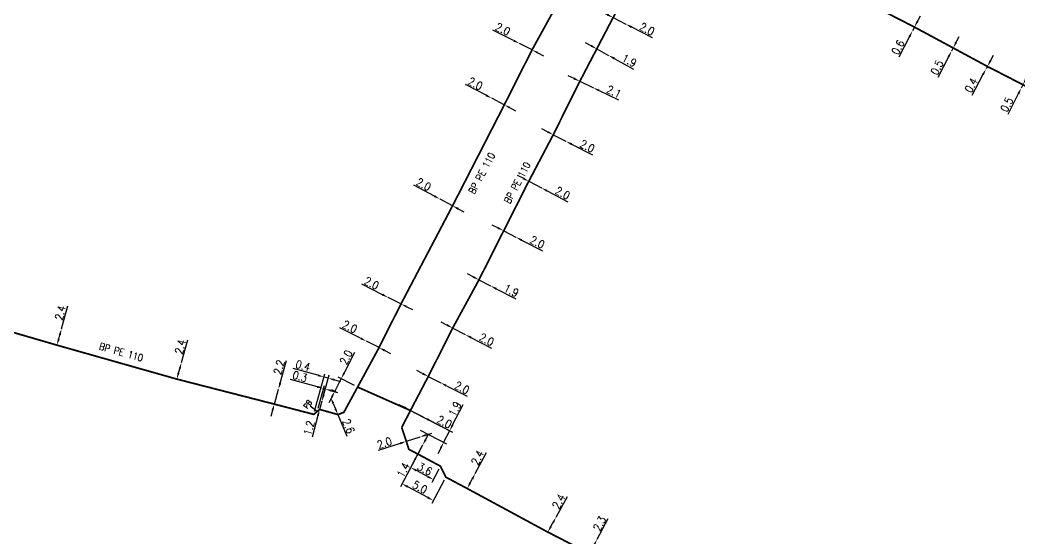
# Model space of a CAD drawing. Header units: millimetres. Extents: x 185000 to 186000, y 127990 to 129010.
# Drawn here: x 185511.2 to 185651.7, y 128591 to 128663.9 of the extents above; entities that cross this region are included whole.
import ezdxf
from ezdxf.enums import TextEntityAlignment as Align

# ---------------------------------------------------------------- set-up
doc = ezdxf.new("R2010")
doc.units = ezdxf.units.MM
doc.header["$PDMODE"] = 34
doc.linetypes.add('L_25_PE', pattern=[2000, 1000, 1000])
doc.layers.get('0').update_dxf_attribs({"linetype": 'CONTINUOUS'})
doc.layers.get('DEFPOINTS').update_dxf_attribs({"linetype": 'CONTINUOUS'})
doc.layers.add('L_150', color=1, linetype='CONTINUOUS')
doc.layers.add('L_340', color=7, linetype='CONTINUOUS')
doc.styles.add('G_ROMANS', font='ROMANS.SHX', dxfattribs={"width": 0.75})
doc.styles.get("Standard").update_dxf_attribs({"font": 'romans.shx', "width": 0.85})
doc.dimstyles.get("Standard").update_dxf_attribs({"dimtxt": 1.5, "dimasz": 1.2, "dimexe": 0.625, "dimexo": 0.625, "dimgap": 0.25, "dimtad": 1, "dimdec": 1, "dimzin": 0, "dimdsep": 46, "dimtxsty": 'Standard', "dimcen": -0.5, "dimadec": 0, "dimazin": 0, "dimtfac": 1, "dimtdec": 1, "dimtmove": 0, "dimatfit": 3, "dimfxl": 0, "dimtolj": 1, "dimtzin": 0, "dimarcsym": 0})

# ---------------------------------------------------------------- blocks, each defined once
blk = doc.blocks.new('*D856')
at = {"layer": 'DEFPOINTS', "color": 0, "linetype": 'Continuous', "transparency": 16777216}
for p in [(185592.37, 128590.87), (185592.37, 128590.87), (185591.29, 128588.84)]:
    blk.add_point(p, dxfattribs=at)
at = {"layer": 'L_150', "color": 0, "linetype": 'Continuous', "lineweight": -2, "transparency": 16777216}
for p, q in [((185592.37, 128590.87), (185593.91, 128593.76)), ((185591.71, 128589.63), (185591.95, 128590.07))]:
    blk.add_line(p, q, dxfattribs=at)
at = {"layer": 'L_150', "color": 0, "linetype": 'Continuous', "transparency": 16777216}
for points in [[(185591.81, 128590.14), (185592.08, 128590), (185592.37, 128590.87)], [(185591.58, 128589.7), (185591.84, 128589.56), (185591.29, 128588.84)]]:
    blk.add_solid(points, dxfattribs=at)
at = {"layer": 'L_150', "color": 0, "linetype": 'Continuous', "transparency": 16777216, "insert": (185592.69, 128593.06), "char_height": 1.125, "attachment_point": 5, "rotation": 61.9282}
blk.add_mtext('\\A1;2.3', dxfattribs=at)
blk = doc.blocks.new('*D857')
at = {"layer": 'DEFPOINTS', "color": 0, "linetype": 'Continuous', "transparency": 16777216}
for p in [(185586.57, 128593.96), (185586.57, 128593.96), (185585.42, 128591.86)]:
    blk.add_point(p, dxfattribs=at)
at = {"layer": 'L_150', "color": 0, "linetype": 'Continuous', "lineweight": -2, "transparency": 16777216}
for p, q in [((185586.57, 128593.96), (185588.18, 128596.87)), ((185585.85, 128592.64), (185586.14, 128593.17))]:
    blk.add_line(p, q, dxfattribs=at)
at = {"layer": 'L_150', "color": 0, "linetype": 'Continuous', "transparency": 16777216}
for points in [[(185586.01, 128593.24), (185586.27, 128593.1), (185586.57, 128593.96)], [(185585.72, 128592.72), (185585.98, 128592.57), (185585.42, 128591.86)]]:
    blk.add_solid(points, dxfattribs=at)
at = {"layer": 'L_150', "color": 0, "linetype": 'Continuous', "transparency": 16777216, "insert": (185586.94, 128596.17), "char_height": 1.125, "attachment_point": 5, "rotation": 61.135}
blk.add_mtext('\\A1;2.4', dxfattribs=at)
blk = doc.blocks.new('*D858')
at = {"layer": 'DEFPOINTS', "color": 0, "linetype": 'Continuous', "transparency": 16777216}
for p in [(185575.21, 128600.11), (185575.21, 128600.11), (185574.08, 128597.99)]:
    blk.add_point(p, dxfattribs=at)
at = {"layer": 'L_150', "color": 0, "linetype": 'Continuous', "lineweight": -2, "transparency": 16777216}
for p, q in [((185575.21, 128600.11), (185576.78, 128603.04)), ((185574.5, 128598.79), (185574.78, 128599.31))]:
    blk.add_line(p, q, dxfattribs=at)
at = {"layer": 'L_150', "color": 0, "linetype": 'Continuous', "transparency": 16777216}
for points in [[(185574.65, 128599.39), (185574.92, 128599.24), (185575.21, 128600.11)], [(185574.37, 128598.86), (185574.63, 128598.71), (185574.08, 128597.99)]]:
    blk.add_solid(points, dxfattribs=at)
at = {"layer": 'L_150', "color": 0, "linetype": 'Continuous', "transparency": 16777216, "insert": (185575.54, 128602.32), "char_height": 1.125, "attachment_point": 5, "rotation": 61.8736}
blk.add_mtext('\\A1;2.4', dxfattribs=at)
blk = doc.blocks.new('*D859')
at = {"layer": 'DEFPOINTS', "color": 0, "linetype": 'Continuous', "transparency": 16777216}
for p in [(185547.54, 128611.96), (185547.54, 128611.96), (185546.96, 128609.86)]:
    blk.add_point(p, dxfattribs=at)
at = {"layer": 'L_150', "color": 0, "linetype": 'Continuous', "lineweight": -2, "transparency": 16777216}
for p, q in [((185547.78, 128612.82), (185548.66, 128615.99)), ((185546.96, 128609.86), (185547.54, 128611.96)), ((185546.72, 128609), (185546.48, 128608.13))]:
    blk.add_line(p, q, dxfattribs=at)
at = {"layer": 'L_150', "color": 0, "linetype": 'Continuous', "transparency": 16777216}
for points in [[(185547.64, 128612.86), (185547.93, 128612.78), (185547.54, 128611.96)], [(185546.57, 128609.04), (185546.86, 128608.96), (185546.96, 128609.86)]]:
    blk.add_solid(points, dxfattribs=at)
at = {"layer": 'L_150', "color": 0, "linetype": 'Continuous', "transparency": 16777216, "insert": (185547.62, 128615.05), "char_height": 1.125, "attachment_point": 5, "rotation": 74.4832}
blk.add_mtext('\\A1;2.2', dxfattribs=at)
blk = doc.blocks.new('*D860')
at = {"layer": 'DEFPOINTS', "color": 0, "linetype": 'Continuous', "transparency": 16777216}
for p in [(185533.9, 128615.69), (185533.9, 128615.69), (185533.24, 128613.38)]:
    blk.add_point(p, dxfattribs=at)
at = {"layer": 'L_150', "color": 0, "linetype": 'Continuous', "lineweight": -2, "transparency": 16777216}
for p, q in [((185533.9, 128615.69), (185534.8, 128618.88)), ((185533.49, 128614.24), (185533.65, 128614.82))]:
    blk.add_line(p, q, dxfattribs=at)
at = {"layer": 'L_150', "color": 0, "linetype": 'Continuous', "transparency": 16777216}
for points in [[(185533.51, 128614.86), (185533.8, 128614.78), (185533.9, 128615.69)], [(185533.35, 128614.28), (185533.63, 128614.2), (185533.24, 128613.38)]]:
    blk.add_solid(points, dxfattribs=at)
at = {"layer": 'L_150', "color": 0, "linetype": 'Continuous', "transparency": 16777216, "insert": (185533.75, 128617.92), "char_height": 1.125, "attachment_point": 5, "rotation": 74.1874}
blk.add_mtext('\\A1;2.4', dxfattribs=at)
blk = doc.blocks.new('*D861')
at = {"layer": 'DEFPOINTS', "color": 0, "linetype": 'Continuous', "transparency": 16777216}
for p in [(185517.04, 128620.46), (185517.04, 128620.46), (185516.4, 128618.15)]:
    blk.add_point(p, dxfattribs=at)
at = {"layer": 'L_150', "color": 0, "linetype": 'Continuous', "lineweight": -2, "transparency": 16777216}
for p, q in [((185517.04, 128620.46), (185517.91, 128623.67)), ((185516.64, 128619.01), (185516.8, 128619.59))]:
    blk.add_line(p, q, dxfattribs=at)
at = {"layer": 'L_150', "color": 0, "linetype": 'Continuous', "transparency": 16777216}
for points in [[(185516.65, 128619.63), (185516.94, 128619.55), (185517.04, 128620.46)], [(185516.5, 128619.05), (185516.79, 128618.97), (185516.4, 128618.15)]]:
    blk.add_solid(points, dxfattribs=at)
at = {"layer": 'L_150', "color": 0, "linetype": 'Continuous', "transparency": 16777216, "insert": (185516.87, 128622.7), "char_height": 1.125, "attachment_point": 5, "rotation": 74.725}
blk.add_mtext('\\A1;2.4', dxfattribs=at)
blk = doc.blocks.new('*D944')
at = {"layer": 'DEFPOINTS', "color": 0, "linetype": 'Continuous', "transparency": 16777216}
for p in [(185652.23, 128654.78), (185651.99, 128654.3), (185651.99, 128654.3)]:
    blk.add_point(p, dxfattribs=at)
at = {"layer": 'L_150', "color": 0, "linetype": 'Continuous', "lineweight": -2, "transparency": 16777216}
for p, q in [((185652.64, 128655.58), (185653.05, 128656.38)), ((185652.23, 128654.78), (185651.99, 128654.3)), ((185651.58, 128653.5), (185650.1, 128650.58))]:
    blk.add_line(p, q, dxfattribs=at)
at = {"layer": 'L_150', "color": 0, "linetype": 'Continuous', "transparency": 16777216}
for points in [[(185652.51, 128655.65), (185652.77, 128655.51), (185652.23, 128654.78)], [(185651.45, 128653.57), (185651.72, 128653.43), (185651.99, 128654.3)]]:
    blk.add_solid(points, dxfattribs=at)
at = {"layer": 'L_150', "color": 0, "linetype": 'Continuous', "transparency": 16777216, "insert": (185649.97, 128651.98), "char_height": 1.125, "attachment_point": 5, "rotation": 63.0227}
blk.add_mtext('\\A1;0.5', dxfattribs=at)
blk = doc.blocks.new('*D945')
at = {"layer": 'DEFPOINTS', "color": 0, "linetype": 'Continuous', "transparency": 16777216}
for p in [(185647.23, 128657.35), (185647.04, 128656.99), (185647.04, 128656.99)]:
    blk.add_point(p, dxfattribs=at)
at = {"layer": 'L_150', "color": 0, "linetype": 'Continuous', "lineweight": -2, "transparency": 16777216}
for p, q in [((185647.66, 128658.14), (185648.09, 128658.93)), ((185647.23, 128657.35), (185647.04, 128656.99)), ((185646.61, 128656.2), (185645.03, 128653.28))]:
    blk.add_line(p, q, dxfattribs=at)
at = {"layer": 'L_150', "color": 0, "linetype": 'Continuous', "transparency": 16777216}
for points in [[(185647.53, 128658.21), (185647.8, 128658.07), (185647.23, 128657.35)], [(185646.48, 128656.28), (185646.74, 128656.13), (185647.04, 128656.99)]]:
    blk.add_solid(points, dxfattribs=at)
at = {"layer": 'L_150', "color": 0, "linetype": 'Continuous', "transparency": 16777216, "insert": (185644.95, 128654.71), "char_height": 1.125, "attachment_point": 5, "rotation": 61.4748}
blk.add_mtext('\\A1;0.4', dxfattribs=at)
blk = doc.blocks.new('*D946')
at = {"layer": 'DEFPOINTS', "color": 0, "linetype": 'Continuous', "transparency": 16777216}
for p in [(185642.19, 128659.51), (185642.19, 128659.51), (185642.42, 128659.95)]:
    blk.add_point(p, dxfattribs=at)
at = {"layer": 'L_150', "color": 0, "linetype": 'Continuous', "lineweight": -2, "transparency": 16777216}
for p, q in [((185642.84, 128660.75), (185643.25, 128661.55)), ((185642.42, 128659.95), (185642.19, 128659.51)), ((185641.78, 128658.71), (185640.27, 128655.8))]:
    blk.add_line(p, q, dxfattribs=at)
at = {"layer": 'L_150', "color": 0, "linetype": 'Continuous', "transparency": 16777216}
for points in [[(185642.7, 128660.82), (185642.97, 128660.68), (185642.42, 128659.95)], [(185641.64, 128658.78), (185641.91, 128658.64), (185642.19, 128659.51)]]:
    blk.add_solid(points, dxfattribs=at)
at = {"layer": 'L_150', "color": 0, "linetype": 'Continuous', "transparency": 16777216, "insert": (185640.15, 128657.2), "char_height": 1.125, "attachment_point": 5, "rotation": 62.6066}
blk.add_mtext('\\A1;0.5', dxfattribs=at)
blk = doc.blocks.new('*D947')
at = {"layer": 'DEFPOINTS', "color": 0, "linetype": 'Continuous', "transparency": 16777216}
for p in [(185636.7, 128662.35), (185636.7, 128662.35), (185636.98, 128662.88)]:
    blk.add_point(p, dxfattribs=at)
at = {"layer": 'L_150', "color": 0, "linetype": 'Continuous', "lineweight": -2, "transparency": 16777216}
for p, q in [((185637.39, 128663.68), (185637.81, 128664.48)), ((185636.98, 128662.88), (185636.7, 128662.35)), ((185636.29, 128661.55), (185634.78, 128658.64))]:
    blk.add_line(p, q, dxfattribs=at)
at = {"layer": 'L_150', "color": 0, "linetype": 'Continuous', "transparency": 16777216}
for points in [[(185637.26, 128663.75), (185637.52, 128663.61), (185636.98, 128662.88)], [(185636.15, 128661.62), (185636.42, 128661.48), (185636.7, 128662.35)]]:
    blk.add_solid(points, dxfattribs=at)
at = {"layer": 'L_150', "color": 0, "linetype": 'Continuous', "transparency": 16777216, "insert": (185634.66, 128660.04), "char_height": 1.125, "attachment_point": 5, "rotation": 62.635}
blk.add_mtext('\\A1;0.6', dxfattribs=at)
blk = doc.blocks.new('*D966')
at = {"layer": 'DEFPOINTS', "color": 0, "linetype": 'Continuous', "transparency": 16777216}
for p in [(185594.6, 128664.22), (185596.38, 128663.31), (185596.38, 128663.31)]:
    blk.add_point(p, dxfattribs=at)
at = {"layer": 'L_150', "color": 0, "linetype": 'Continuous', "lineweight": -2, "transparency": 16777216}
for p, q in [((185593.8, 128664.63), (185593, 128665.05)), ((185594.6, 128664.22), (185596.38, 128663.31)), ((185597.18, 128662.9), (185600.1, 128661.4))]:
    blk.add_line(p, q, dxfattribs=at)
at = {"layer": 'L_150', "color": 0, "linetype": 'Continuous', "transparency": 16777216}
for points in [[(185593.87, 128664.77), (185593.73, 128664.5), (185594.6, 128664.22)], [(185597.25, 128663.03), (185597.11, 128662.76), (185596.38, 128663.31)]]:
    blk.add_solid(points, dxfattribs=at)
at = {"layer": 'L_150', "color": 0, "linetype": 'Continuous', "transparency": 16777216, "insert": (185599.38, 128662.61), "char_height": 1.125, "attachment_point": 5, "rotation": 332.8103}
blk.add_mtext('\\A1;2.0', dxfattribs=at)
blk = doc.blocks.new('*D967')
at = {"layer": 'DEFPOINTS', "color": 0, "linetype": 'Continuous', "transparency": 16777216}
for p in [(185592.3, 128659.82), (185593.97, 128658.91), (185593.97, 128658.91)]:
    blk.add_point(p, dxfattribs=at)
at = {"layer": 'L_150', "color": 0, "linetype": 'Continuous', "lineweight": -2, "transparency": 16777216}
for p, q in [((185591.51, 128660.26), (185590.72, 128660.69)), ((185592.3, 128659.82), (185593.97, 128658.91)), ((185594.75, 128658.48), (185597.47, 128656.98))]:
    blk.add_line(p, q, dxfattribs=at)
at = {"layer": 'L_150', "color": 0, "linetype": 'Continuous', "transparency": 16777216}
for points in [[(185591.58, 128660.39), (185591.44, 128660.12), (185592.3, 128659.82)], [(185594.83, 128658.61), (185594.68, 128658.34), (185593.97, 128658.91)]]:
    blk.add_solid(points, dxfattribs=at)
at = {"layer": 'L_150', "color": 0, "linetype": 'Continuous', "transparency": 16777216, "insert": (185596.87, 128658.17), "char_height": 1.125, "attachment_point": 5, "rotation": 331.2264}
blk.add_mtext('\\A1;1.9', dxfattribs=at)
blk = doc.blocks.new('*D968')
at = {"layer": 'DEFPOINTS', "color": 0, "linetype": 'Continuous', "transparency": 16777216}
for p in [(185589.92, 128655.26), (185591.82, 128654.35), (185591.82, 128654.35)]:
    blk.add_point(p, dxfattribs=at)
at = {"layer": 'L_150', "color": 0, "linetype": 'Continuous', "lineweight": -2, "transparency": 16777216}
for p, q in [((185589.11, 128655.65), (185588.3, 128656.04)), ((185589.92, 128655.26), (185591.82, 128654.35)), ((185592.63, 128653.97), (185595.34, 128652.67))]:
    blk.add_line(p, q, dxfattribs=at)
at = {"layer": 'L_150', "color": 0, "linetype": 'Continuous', "transparency": 16777216}
for points in [[(185589.17, 128655.78), (185589.05, 128655.51), (185589.92, 128655.26)], [(185592.69, 128654.1), (185592.56, 128653.83), (185591.82, 128654.35)]]:
    blk.add_solid(points, dxfattribs=at)
at = {"layer": 'L_150', "color": 0, "linetype": 'Continuous', "transparency": 16777216, "insert": (185594.71, 128653.8), "char_height": 1.125, "attachment_point": 5, "rotation": 334.4353}
blk.add_mtext('\\A1;2.1', dxfattribs=at)
blk = doc.blocks.new('*D969')
at = {"layer": 'DEFPOINTS', "color": 0, "linetype": 'Continuous', "transparency": 16777216}
for p in [(185586.18, 128647.74), (185587.96, 128646.83), (185587.96, 128646.83)]:
    blk.add_point(p, dxfattribs=at)
at = {"layer": 'L_150', "color": 0, "linetype": 'Continuous', "lineweight": -2, "transparency": 16777216}
for p, q in [((185585.38, 128648.15), (185584.58, 128648.56)), ((185586.18, 128647.74), (185587.96, 128646.83)), ((185588.76, 128646.42), (185591.68, 128644.92))]:
    blk.add_line(p, q, dxfattribs=at)
at = {"layer": 'L_150', "color": 0, "linetype": 'Continuous', "transparency": 16777216}
for points in [[(185585.45, 128648.28), (185585.31, 128648.02), (185586.18, 128647.74)], [(185588.83, 128646.55), (185588.69, 128646.28), (185587.96, 128646.83)]]:
    blk.add_solid(points, dxfattribs=at)
at = {"layer": 'L_150', "color": 0, "linetype": 'Continuous', "transparency": 16777216, "insert": (185590.96, 128646.13), "char_height": 1.125, "attachment_point": 5, "rotation": 332.8643}
blk.add_mtext('\\A1;2.0', dxfattribs=at)
blk = doc.blocks.new('*D970')
at = {"layer": 'DEFPOINTS', "color": 0, "linetype": 'Continuous', "transparency": 16777216}
for p in [(185582.74, 128641.2), (185584.51, 128640.27), (185584.51, 128640.27)]:
    blk.add_point(p, dxfattribs=at)
at = {"layer": 'L_150', "color": 0, "linetype": 'Continuous', "lineweight": -2, "transparency": 16777216}
for p, q in [((185581.95, 128641.62), (185581.15, 128642.03)), ((185582.74, 128641.2), (185584.51, 128640.27)), ((185585.31, 128639.85), (185588.21, 128638.32))]:
    blk.add_line(p, q, dxfattribs=at)
at = {"layer": 'L_150', "color": 0, "linetype": 'Continuous', "transparency": 16777216}
for points in [[(185582.02, 128641.75), (185581.88, 128641.48), (185582.74, 128641.2)], [(185585.38, 128639.98), (185585.24, 128639.72), (185584.51, 128640.27)]]:
    blk.add_solid(points, dxfattribs=at)
at = {"layer": 'L_150', "color": 0, "linetype": 'Continuous', "transparency": 16777216, "insert": (185587.51, 128639.54), "char_height": 1.125, "attachment_point": 5, "rotation": 332.3009}
blk.add_mtext('\\A1;2.0', dxfattribs=at)
blk = doc.blocks.new('*D971')
at = {"layer": 'DEFPOINTS', "color": 0, "linetype": 'Continuous', "transparency": 16777216}
for p in [(185579.21, 128634.23), (185580.94, 128633.33), (185580.94, 128633.33)]:
    blk.add_point(p, dxfattribs=at)
at = {"layer": 'L_150', "color": 0, "linetype": 'Continuous', "lineweight": -2, "transparency": 16777216}
for p, q in [((185578.41, 128634.64), (185577.61, 128635.05)), ((185579.21, 128634.23), (185580.94, 128633.33)), ((185581.74, 128632.92), (185584.65, 128631.42))]:
    blk.add_line(p, q, dxfattribs=at)
at = {"layer": 'L_150', "color": 0, "linetype": 'Continuous', "transparency": 16777216}
for points in [[(185578.47, 128634.77), (185578.34, 128634.51), (185579.21, 128634.23)], [(185581.81, 128633.06), (185581.67, 128632.79), (185580.94, 128633.33)]]:
    blk.add_solid(points, dxfattribs=at)
at = {"layer": 'L_150', "color": 0, "linetype": 'Continuous', "transparency": 16777216, "insert": (185583.94, 128632.63), "char_height": 1.125, "attachment_point": 5, "rotation": 332.7145}
blk.add_mtext('\\A1;2.0', dxfattribs=at)
blk = doc.blocks.new('*D972')
at = {"layer": 'DEFPOINTS', "color": 0, "linetype": 'Continuous', "transparency": 16777216}
for p in [(185575.73, 128627.33), (185577.37, 128626.49), (185577.37, 128626.49)]:
    blk.add_point(p, dxfattribs=at)
at = {"layer": 'L_150', "color": 0, "linetype": 'Continuous', "lineweight": -2, "transparency": 16777216}
for p, q in [((185574.93, 128627.75), (185574.13, 128628.16)), ((185575.73, 128627.33), (185577.37, 128626.49)), ((185578.17, 128626.08), (185580.93, 128624.66))]:
    blk.add_line(p, q, dxfattribs=at)
at = {"layer": 'L_150', "color": 0, "linetype": 'Continuous', "transparency": 16777216}
for points in [[(185575, 128627.88), (185574.86, 128627.61), (185575.73, 128627.33)], [(185578.24, 128626.21), (185578.11, 128625.94), (185577.37, 128626.49)]]:
    blk.add_solid(points, dxfattribs=at)
at = {"layer": 'L_150', "color": 0, "linetype": 'Continuous', "transparency": 16777216, "insert": (185580.29, 128625.83), "char_height": 1.125, "attachment_point": 5, "rotation": 332.7539}
blk.add_mtext('\\A1;1.9', dxfattribs=at)
blk = doc.blocks.new('*D973')
at = {"layer": 'DEFPOINTS', "color": 0, "linetype": 'Continuous', "transparency": 16777216}
for p in [(185568.61, 128613.75), (185570.35, 128612.86), (185570.35, 128612.86)]:
    blk.add_point(p, dxfattribs=at)
at = {"layer": 'L_150', "color": 0, "linetype": 'Continuous', "lineweight": -2, "transparency": 16777216}
for p, q in [((185567.81, 128614.16), (185567.01, 128614.57)), ((185568.61, 128613.75), (185570.35, 128612.86)), ((185571.15, 128612.45), (185574.07, 128610.96))]:
    blk.add_line(p, q, dxfattribs=at)
at = {"layer": 'L_150', "color": 0, "linetype": 'Continuous', "transparency": 16777216}
for points in [[(185567.88, 128614.29), (185567.74, 128614.02), (185568.61, 128613.75)], [(185571.22, 128612.58), (185571.08, 128612.32), (185570.35, 128612.86)]]:
    blk.add_solid(points, dxfattribs=at)
at = {"layer": 'L_150', "color": 0, "linetype": 'Continuous', "transparency": 16777216, "insert": (185573.35, 128612.17), "char_height": 1.125, "attachment_point": 5, "rotation": 332.9422}
blk.add_mtext('\\A1;2.0', dxfattribs=at)
blk = doc.blocks.new('*D974')
at = {"layer": 'DEFPOINTS', "color": 0, "linetype": 'Continuous', "transparency": 16777216}
for p in [(185566.1, 128608.96), (185567.03, 128606.4), (185570.77, 128604.48)]:
    blk.add_point(p, dxfattribs=at)
at = {"layer": 'L_150', "color": 0, "linetype": 'Continuous', "lineweight": -2, "transparency": 16777216}
for p, q in [((185572.03, 128606.93), (185573.51, 128609.81)), ((185566.51, 128608.75), (185572.03, 128605.91)), ((185567.45, 128606.19), (185571.19, 128604.27)), ((185570.77, 128604.48), (185571.62, 128606.13)), ((185570.36, 128603.68), (185569.95, 128602.88))]:
    blk.add_line(p, q, dxfattribs=at)
at = {"layer": 'L_150', "color": 0, "linetype": 'Continuous', "transparency": 16777216}
for points in [[(185571.89, 128607), (185572.16, 128606.86), (185571.62, 128606.13)], [(185570.23, 128603.75), (185570.49, 128603.61), (185570.77, 128604.48)]]:
    blk.add_solid(points, dxfattribs=at)
at = {"layer": 'L_150', "color": 0, "linetype": 'Continuous', "transparency": 16777216, "insert": (185572.34, 128609.18), "char_height": 1.125, "attachment_point": 5, "rotation": 62.8267}
blk.add_mtext('\\A1;1.9', dxfattribs=at)
blk = doc.blocks.new('*D975')
at = {"layer": 'DEFPOINTS', "color": 0, "linetype": 'Continuous', "transparency": 16777216}
for p in [(185565.52, 128604.62), (185567.42, 128605.23), (185567.42, 128605.23)]:
    blk.add_point(p, dxfattribs=at)
at = {"layer": 'L_150', "color": 0, "linetype": 'Continuous', "lineweight": -2, "transparency": 16777216}
for p, q in [((185568.28, 128605.51), (185569.13, 128605.79)), ((185564.66, 128604.34), (185561.54, 128603.33)), ((185567.42, 128605.23), (185565.52, 128604.62))]:
    blk.add_line(p, q, dxfattribs=at)
at = {"layer": 'L_150', "color": 0, "linetype": 'Continuous', "transparency": 16777216}
for points in [[(185568.23, 128605.65), (185568.32, 128605.37), (185567.42, 128605.23)], [(185564.61, 128604.48), (185564.71, 128604.2), (185565.52, 128604.62)]]:
    blk.add_solid(points, dxfattribs=at)
at = {"layer": 'L_150', "color": 0, "linetype": 'Continuous', "transparency": 16777216, "insert": (185562.44, 128604.41), "char_height": 1.125, "attachment_point": 5, "rotation": 17.934}
blk.add_mtext('\\A1;2.0', dxfattribs=at)
blk = doc.blocks.new('*D976')
at = {"layer": 'DEFPOINTS', "color": 0, "linetype": 'Continuous', "transparency": 16777216}
for p in [(185555.45, 128611.65), (185556.13, 128611.31), (185558.67, 128612.26)]:
    blk.add_point(p, dxfattribs=at)
at = {"layer": 'L_150', "color": 0, "linetype": 'Continuous', "lineweight": -2, "transparency": 16777216}
for p, q in [((185556.77, 128614.23), (185558.26, 128617.16)), ((185555.45, 128611.65), (185556.36, 128613.43)), ((185558.25, 128612.47), (185555.94, 128613.64)), ((185555.71, 128611.52), (185555.04, 128611.86)), ((185555.05, 128610.85), (185554.64, 128610.05))]:
    blk.add_line(p, q, dxfattribs=at)
at = {"layer": 'L_150', "color": 0, "linetype": 'Continuous', "transparency": 16777216}
for points in [[(185556.64, 128614.3), (185556.9, 128614.17), (185556.36, 128613.43)], [(185554.91, 128610.92), (185555.18, 128610.78), (185555.45, 128611.65)]]:
    blk.add_solid(points, dxfattribs=at)
at = {"layer": 'L_150', "color": 0, "linetype": 'Continuous', "transparency": 16777216, "insert": (185557.05, 128616.44), "char_height": 1.125, "attachment_point": 5, "rotation": 63.0184}
blk.add_mtext('\\A1;2.0', dxfattribs=at)
blk = doc.blocks.new('*D977')
at = {"layer": 'DEFPOINTS', "color": 0, "linetype": 'Continuous', "transparency": 16777216}
for p in [(185559.9, 128618.71), (185559.9, 128618.71), (185561.68, 128617.8)]:
    blk.add_point(p, dxfattribs=at)
at = {"layer": 'L_150', "color": 0, "linetype": 'Continuous', "lineweight": -2, "transparency": 16777216}
for p, q in [((185559.1, 128619.12), (185556.18, 128620.61)), ((185561.68, 128617.8), (185559.9, 128618.71)), ((185562.49, 128617.4), (185563.29, 128616.99))]:
    blk.add_line(p, q, dxfattribs=at)
at = {"layer": 'L_150', "color": 0, "linetype": 'Continuous', "transparency": 16777216}
for points in [[(185559.17, 128619.25), (185559.03, 128618.99), (185559.9, 128618.71)], [(185562.55, 128617.53), (185562.42, 128617.26), (185561.68, 128617.8)]]:
    blk.add_solid(points, dxfattribs=at)
at = {"layer": 'L_150', "color": 0, "linetype": 'Continuous', "transparency": 16777216, "insert": (185557.58, 128620.74), "char_height": 1.125, "attachment_point": 5, "rotation": 333.0189}
blk.add_mtext('\\A1;2.0', dxfattribs=at)
blk = doc.blocks.new('*D978')
at = {"layer": 'DEFPOINTS', "color": 0, "linetype": 'Continuous', "transparency": 16777216}
for p in [(185562.98, 128624.85), (185562.98, 128624.85), (185564.77, 128623.95)]:
    blk.add_point(p, dxfattribs=at)
at = {"layer": 'L_150', "color": 0, "linetype": 'Continuous', "lineweight": -2, "transparency": 16777216}
for p, q in [((185562.18, 128625.25), (185559.25, 128626.72)), ((185564.77, 128623.95), (185562.98, 128624.85)), ((185565.57, 128623.55), (185566.38, 128623.15))]:
    blk.add_line(p, q, dxfattribs=at)
at = {"layer": 'L_150', "color": 0, "linetype": 'Continuous', "transparency": 16777216}
for points in [[(185562.24, 128625.39), (185562.11, 128625.12), (185562.98, 128624.85)], [(185565.64, 128623.68), (185565.51, 128623.42), (185564.77, 128623.95)]]:
    blk.add_solid(points, dxfattribs=at)
at = {"layer": 'L_150', "color": 0, "linetype": 'Continuous', "transparency": 16777216, "insert": (185560.64, 128626.86), "char_height": 1.125, "attachment_point": 5, "rotation": 333.3673}
blk.add_mtext('\\A1;2.0', dxfattribs=at)
blk = doc.blocks.new('*D979')
at = {"layer": 'DEFPOINTS', "color": 0, "linetype": 'Continuous', "transparency": 16777216}
for p in [(185570.26, 128638.69), (185570.26, 128638.69), (185572.02, 128637.75)]:
    blk.add_point(p, dxfattribs=at)
at = {"layer": 'L_150', "color": 0, "linetype": 'Continuous', "lineweight": -2, "transparency": 16777216}
for p, q in [((185569.46, 128639.11), (185566.57, 128640.65)), ((185572.02, 128637.75), (185570.26, 128638.69)), ((185572.82, 128637.32), (185573.61, 128636.9))]:
    blk.add_line(p, q, dxfattribs=at)
at = {"layer": 'L_150', "color": 0, "linetype": 'Continuous', "transparency": 16777216}
for points in [[(185569.53, 128639.24), (185569.39, 128638.98), (185570.26, 128638.69)], [(185572.89, 128637.46), (185572.75, 128637.19), (185572.02, 128637.75)]]:
    blk.add_solid(points, dxfattribs=at)
at = {"layer": 'L_150', "color": 0, "linetype": 'Continuous', "transparency": 16777216, "insert": (185567.97, 128640.76), "char_height": 1.125, "attachment_point": 5, "rotation": 331.9408}
blk.add_mtext('\\A1;2.0', dxfattribs=at)
blk = doc.blocks.new('*D980')
at = {"layer": 'DEFPOINTS', "color": 0, "linetype": 'Continuous', "transparency": 16777216}
for p in [(185577.53, 128652.88), (185577.53, 128652.88), (185579.3, 128651.95)]:
    blk.add_point(p, dxfattribs=at)
at = {"layer": 'L_150', "color": 0, "linetype": 'Continuous', "lineweight": -2, "transparency": 16777216}
for p, q in [((185576.73, 128653.29), (185573.82, 128654.81)), ((185579.3, 128651.95), (185577.53, 128652.88)), ((185580.1, 128651.53), (185580.89, 128651.12))]:
    blk.add_line(p, q, dxfattribs=at)
at = {"layer": 'L_150', "color": 0, "linetype": 'Continuous', "transparency": 16777216}
for points in [[(185576.8, 128653.43), (185576.66, 128653.16), (185577.53, 128652.88)], [(185580.17, 128651.67), (185580.03, 128651.4), (185579.3, 128651.95)]]:
    blk.add_solid(points, dxfattribs=at)
at = {"layer": 'L_150', "color": 0, "linetype": 'Continuous', "transparency": 16777216, "insert": (185575.22, 128654.93), "char_height": 1.125, "attachment_point": 5, "rotation": 332.4226}
blk.add_mtext('\\A1;2.0', dxfattribs=at)
blk = doc.blocks.new('L_340_13')
at = {"color": 0, "linetype": 'Continuous', "flags": 128}
blk.add_lwpolyline([(0, 0), (0, 1.25)], dxfattribs=at)
at = {"color": 0, "linetype": 'Continuous', "style": 'G_ROMANS', "width": 0.75}
blk.add_text('PB', height=0.75, dxfattribs=at).set_placement((0, 1.66), align=Align.MIDDLE)
at = {"color": 0, "linetype": 'Continuous', "width": 0.75, "flags": 3}
for tag, p in [('DEF_LEG', (0, -10)), ('DEF_COUP', (0, -12.5)), ('DEF_TYPE', (0, -15))]:
    blk.add_attdef(tag, text='', height=1.2, dxfattribs=at).set_placement(p, align=Align.MIDDLE)
blk = doc.blocks.new('*D226')
at = {"layer": 'DEFPOINTS', "color": 0, "linetype": 'Continuous', "transparency": 16777216}
for p in [(185572.04, 128620.56), (185573.81, 128619.64), (185573.81, 128619.64)]:
    blk.add_point(p, dxfattribs=at)
at = {"layer": 'L_150', "color": 0, "linetype": 'Continuous', "lineweight": -2, "transparency": 16777216}
for p, q in [((185571.24, 128620.98), (185570.44, 128621.4)), ((185572.04, 128620.56), (185573.81, 128619.64)), ((185574.61, 128619.23), (185577.52, 128617.71))]:
    blk.add_line(p, q, dxfattribs=at)
at = {"layer": 'L_150', "color": 0, "linetype": 'Continuous', "transparency": 16777216}
for points in [[(185571.31, 128621.11), (185571.17, 128620.85), (185572.04, 128620.56)], [(185574.68, 128619.36), (185574.54, 128619.09), (185573.81, 128619.64)]]:
    blk.add_solid(points, dxfattribs=at)
at = {"layer": 'L_150', "color": 0, "linetype": 'Continuous', "transparency": 16777216, "insert": (185576.81, 128618.93), "char_height": 1.125, "attachment_point": 5, "rotation": 332.5015}
blk.add_mtext('\\A1;2.0', dxfattribs=at)
blk = doc.blocks.new('*D227')
at = {"layer": 'DEFPOINTS', "color": 0, "linetype": 'Continuous', "transparency": 16777216}
for p in [(185567.81, 128604.07), (185566.14, 128600.94), (185570.32, 128601.13)]:
    blk.add_point(p, dxfattribs=at)
at = {"layer": 'L_150', "color": 0, "linetype": 'Continuous', "lineweight": -2, "transparency": 16777216}
for p, q in [((185567.58, 128603.65), (185565.92, 128600.53)), ((185568.52, 128599.67), (185566.93, 128600.52)), ((185570.1, 128600.72), (185569.09, 128598.83))]:
    blk.add_line(p, q, dxfattribs=at)
at = {"layer": 'L_150', "color": 0, "linetype": 'Continuous', "transparency": 16777216}
for points in [[(185567, 128600.65), (185566.86, 128600.39), (185566.14, 128600.94)], [(185568.59, 128599.8), (185568.45, 128599.54), (185569.31, 128599.25)]]:
    blk.add_solid(points, dxfattribs=at)
at = {"layer": 'L_150', "color": 0, "linetype": 'Continuous', "transparency": 16777216, "insert": (185568.12, 128600.73), "char_height": 1.125, "attachment_point": 5, "rotation": 331.874}
blk.add_mtext('\\A1;3.6', dxfattribs=at)
blk = doc.blocks.new('*D228')
at = {"layer": 'DEFPOINTS', "color": 0, "linetype": 'Continuous', "transparency": 16777216}
for p in [(185567.81, 128604.07), (185567.81, 128604.07), (185567.15, 128602.83)]:
    blk.add_point(p, dxfattribs=at)
at = {"layer": 'L_150', "color": 0, "linetype": 'Continuous', "lineweight": -2, "transparency": 16777216}
for p, q in [((185568.23, 128604.86), (185568.65, 128605.65)), ((185567.81, 128604.07), (185567.15, 128602.83)), ((185566.72, 128602.04), (185565.22, 128599.23))]:
    blk.add_line(p, q, dxfattribs=at)
at = {"layer": 'L_150', "color": 0, "linetype": 'Continuous', "transparency": 16777216}
for points in [[(185568.1, 128604.93), (185568.36, 128604.79), (185567.81, 128604.07)], [(185566.59, 128602.11), (185566.85, 128601.97), (185567.15, 128602.83)]]:
    blk.add_solid(points, dxfattribs=at)
at = {"layer": 'L_150', "color": 0, "linetype": 'Continuous', "transparency": 16777216, "insert": (185565.1, 128600.59), "char_height": 1.125, "attachment_point": 5, "rotation": 61.874}
blk.add_mtext('\\A1;1.4', dxfattribs=at)
blk = doc.blocks.new('*D229')
at = {"layer": 'DEFPOINTS', "color": 0, "linetype": 'Continuous', "transparency": 16777216}
for p in [(185567.81, 128604.07), (185564.92, 128598.66), (185571.08, 128599.59)]:
    blk.add_point(p, dxfattribs=at)
at = {"layer": 'L_150', "color": 0, "linetype": 'Continuous', "lineweight": -2, "transparency": 16777216}
for p, q in [((185567.58, 128603.65), (185564.69, 128598.25)), ((185570.86, 128599.18), (185569.1, 128595.89)), ((185568.53, 128596.73), (185565.71, 128598.23))]:
    blk.add_line(p, q, dxfattribs=at)
at = {"layer": 'L_150', "color": 0, "linetype": 'Continuous', "transparency": 16777216}
for points in [[(185565.78, 128598.37), (185565.64, 128598.1), (185564.92, 128598.66)], [(185568.6, 128596.86), (185568.46, 128596.59), (185569.33, 128596.3)]]:
    blk.add_solid(points, dxfattribs=at)
at = {"layer": 'L_150', "color": 0, "linetype": 'Continuous', "transparency": 16777216, "insert": (185567.43, 128598.17), "char_height": 1.125, "attachment_point": 5, "rotation": 331.874}
blk.add_mtext('\\A1;5.0', dxfattribs=at)
blk = doc.blocks.new('*D230')
at = {"layer": 'DEFPOINTS', "color": 0, "linetype": 'Continuous', "transparency": 16777216}
for p in [(185566.1, 128608.96), (185567.88, 128608.05), (185567.88, 128608.05)]:
    blk.add_point(p, dxfattribs=at)
at = {"layer": 'L_150', "color": 0, "linetype": 'Continuous', "lineweight": -2, "transparency": 16777216}
for p, q in [((185565.3, 128609.37), (185564.5, 128609.78)), ((185566.1, 128608.96), (185567.88, 128608.05)), ((185568.68, 128607.64), (185571.59, 128606.14))]:
    blk.add_line(p, q, dxfattribs=at)
at = {"layer": 'L_150', "color": 0, "linetype": 'Continuous', "transparency": 16777216}
for points in [[(185565.37, 128609.51), (185565.23, 128609.24), (185566.1, 128608.96)], [(185568.75, 128607.77), (185568.61, 128607.5), (185567.88, 128608.05)]]:
    blk.add_solid(points, dxfattribs=at)
at = {"layer": 'L_150', "color": 0, "linetype": 'Continuous', "transparency": 16777216, "insert": (185570.88, 128607.35), "char_height": 1.125, "attachment_point": 5, "rotation": 332.8267}
blk.add_mtext('\\A1;2.0', dxfattribs=at)
blk = doc.blocks.new('*D241')
at = {"layer": 'DEFPOINTS', "color": 0, "linetype": 'Continuous', "transparency": 16777216}
for p in [(185581.42, 128660.58), (185581.42, 128660.58), (185583.2, 128659.68)]:
    blk.add_point(p, dxfattribs=at)
at = {"layer": 'L_150', "color": 0, "linetype": 'Continuous', "lineweight": -2, "transparency": 16777216}
for p, q in [((185580.61, 128660.98), (185577.69, 128662.46)), ((185583.2, 128659.68), (185581.42, 128660.58)), ((185584.01, 128659.27), (185584.81, 128658.86))]:
    blk.add_line(p, q, dxfattribs=at)
at = {"layer": 'L_150', "color": 0, "linetype": 'Continuous', "transparency": 16777216}
for points in [[(185580.68, 128661.12), (185580.55, 128660.85), (185581.42, 128660.58)], [(185584.07, 128659.4), (185583.94, 128659.14), (185583.2, 128659.68)]]:
    blk.add_solid(points, dxfattribs=at)
at = {"layer": 'L_150', "color": 0, "linetype": 'Continuous', "transparency": 16777216, "insert": (185579.09, 128662.59), "char_height": 1.125, "attachment_point": 5, "rotation": 333.1954}
blk.add_mtext('\\A1;2.0', dxfattribs=at)
blk = doc.blocks.new('*D242')
at = {"layer": 'DEFPOINTS', "color": 0, "linetype": 'Continuous', "transparency": 16777216}
for p in [(185554.89, 128610.79), (185554.89, 128610.79), (185555.89, 128608.39)]:
    blk.add_point(p, dxfattribs=at)
at = {"layer": 'L_150', "color": 0, "linetype": 'Continuous', "lineweight": -2, "transparency": 16777216}
for p, q in [((185555.24, 128609.96), (185555.55, 128609.22)), ((185555.89, 128608.39), (185557.15, 128605.36))]:
    blk.add_line(p, q, dxfattribs=at)
at = {"layer": 'L_150', "color": 0, "linetype": 'Continuous', "transparency": 16777216}
for points in [[(185555.38, 128610.02), (185555.1, 128609.9), (185554.89, 128610.79)], [(185555.68, 128609.28), (185555.41, 128609.16), (185555.89, 128608.39)]]:
    blk.add_solid(points, dxfattribs=at)
at = {"layer": 'L_150', "color": 0, "linetype": 'Continuous', "transparency": 16777216, "insert": (185557.39, 128606.75), "char_height": 1.125, "attachment_point": 5, "rotation": 292.6054}
blk.add_mtext('\\A1;2.6', dxfattribs=at)
blk = doc.blocks.new('*D243')
at = {"layer": 'DEFPOINTS', "color": 0, "linetype": 'Continuous', "transparency": 16777216}
for p in [(185553.65, 128610.27), (185553.65, 128610.27), (185553.33, 128609.12)]:
    blk.add_point(p, dxfattribs=at)
at = {"layer": 'L_150', "color": 0, "linetype": 'Continuous', "lineweight": -2, "transparency": 16777216}
for p, q in [((185553.89, 128611.14), (185554.13, 128612.01)), ((185553.65, 128610.27), (185553.33, 128609.12)), ((185553.09, 128608.25), (185552.26, 128605.22))]:
    blk.add_line(p, q, dxfattribs=at)
at = {"layer": 'L_150', "color": 0, "linetype": 'Continuous', "transparency": 16777216}
for points in [[(185553.75, 128611.18), (185554.04, 128611.1), (185553.65, 128610.27)], [(185552.95, 128608.29), (185553.24, 128608.21), (185553.33, 128609.12)]]:
    blk.add_solid(points, dxfattribs=at)
at = {"layer": 'L_150', "color": 0, "linetype": 'Continuous', "transparency": 16777216, "insert": (185551.83, 128606.5), "char_height": 1.125, "attachment_point": 5, "rotation": 74.6015}
blk.add_mtext('\\A1;1.2', dxfattribs=at)
blk = doc.blocks.new('*D244')
at = {"layer": 'DEFPOINTS', "color": 0, "linetype": 'Continuous', "transparency": 16777216}
for p in [(185554.54, 128613.51), (185553.65, 128610.27), (185552.5, 128608.42)]:
    blk.add_point(p, dxfattribs=at)
at = {"layer": 'L_150', "color": 0, "linetype": 'Continuous', "lineweight": -2, "transparency": 16777216}
for p, q in [((185553.08, 128613.91), (185549.61, 128614.87)), ((185552.63, 128608.87), (185554.07, 128614.12)), ((185553.78, 128610.72), (185554.67, 128613.96)), ((185554.54, 128613.51), (185553.95, 128613.67)), ((185555.41, 128613.27), (185556.28, 128613.03))]:
    blk.add_line(p, q, dxfattribs=at)
at = {"layer": 'L_150', "color": 0, "linetype": 'Continuous', "transparency": 16777216}
for points in [[(185553.12, 128614.06), (185553.04, 128613.77), (185553.95, 128613.67)], [(185555.45, 128613.41), (185555.37, 128613.13), (185554.54, 128613.51)]]:
    blk.add_solid(points, dxfattribs=at)
at = {"layer": 'L_150', "color": 0, "linetype": 'Continuous', "transparency": 16777216, "insert": (185550.98, 128615.27), "char_height": 1.125, "attachment_point": 5, "rotation": 344.6015}
blk.add_mtext('\\A1;0.4', dxfattribs=at)
blk = doc.blocks.new('*D245')
at = {"layer": 'DEFPOINTS', "color": 0, "linetype": 'Continuous', "transparency": 16777216}
for p in [(185554.12, 128611.99), (185553.65, 128610.27), (185552.99, 128608.83)]:
    blk.add_point(p, dxfattribs=at)
at = {"layer": 'L_340', "color": 0, "linetype": 'Continuous', "lineweight": -2, "transparency": 16777216}
for p, q in [((185553.01, 128612.29), (185549.22, 128613.34)), ((185553.12, 128609.28), (185554.01, 128612.5)), ((185553.78, 128610.72), (185554.25, 128612.44)), ((185554.12, 128611.99), (185553.88, 128612.05)), ((185554.99, 128611.75), (185555.86, 128611.51))]:
    blk.add_line(p, q, dxfattribs=at)
at = {"layer": 'L_340', "color": 0, "linetype": 'Continuous', "transparency": 16777216}
for points in [[(185553.05, 128612.44), (185552.97, 128612.15), (185553.88, 128612.05)], [(185555.03, 128611.89), (185554.95, 128611.6), (185554.12, 128611.99)]]:
    blk.add_solid(points, dxfattribs=at)
at = {"layer": 'L_340', "color": 0, "linetype": 'Continuous', "transparency": 16777216, "insert": (185550.56, 128613.75), "char_height": 1.125, "attachment_point": 5, "rotation": 344.6015}
blk.add_mtext('\\A1;0.3', dxfattribs=at)

msp = doc.modelspace()

# ---------------------------------------------------------------- linework, layer by layer
at = {"layer": 'L_150', "linetype": 'L_25_PE', "const_width": 0.25, "flags": 128}
for points in [[(185483.29, 128744.4), (185483.52, 128744.16), (185483.76, 128743.92), (185485.27, 128743.05), (185497.22, 128736.22), (185497.22, 128736.22), (185501.31, 128733.97), (185510.17, 128729.34), (185519.05, 128724.75), (185526.58, 128720.89), (185531.62, 128717.99), (185537.99, 128714.8), (185544.33, 128711.56), (185551.99, 128707.47), (185566.73, 128699.92), (185573.84, 128696.17), (185580.49, 128692.77), (185585.3, 128690.21), (185586.09, 128689.79), (185586.09, 128689.79), (185586.09, 128689.79), (185587.44, 128690.22), (185587.71, 128690.08), (185588.98, 128689.43), (185590.88, 128683.8), (185592.87, 128678.21), (185590.61, 128674.09), (185590.37, 128673.58), (185587.6, 128667.66), (185583.2, 128659.68), (185579.3, 128651.95), (185572.02, 128637.75), (185564.77, 128623.95), (185561.68, 128617.8), (185558.67, 128612.26), (185556.73, 128608.7), (185555.89, 128608.39), (185553.33, 128609.12), (185553.33, 128609.12), (185552.99, 128608.83), (185552.5, 128608.42), (185546.96, 128609.86), (185533.24, 128613.38), (185516.4, 128618.15), (185497.61, 128623.62), (185494.73, 128624.48), (185493.58, 128624.83), (185489.92, 128625.93), (185476.5, 128629.72), (185475.3, 128630, 0.99044), (185474.22, 128630.23), (185473.58, 128630.37), (185466.57, 128631.87), (185451.31, 128636.19), (185433.49, 128641.12), (185417.44, 128645.43), (185397.03, 128651.88), (185392.16, 128653.38), (185383.3, 128656.1), (185382.26, 128656.42), (185382.26, 128656.42), (185378.67, 128656.86)], [(185564.87, 128606.57), (185565.52, 128604.62), (185565.88, 128603.5), (185567.15, 128602.83), (185570.32, 128601.13), (185571.08, 128599.59), (185574.08, 128597.99), (185585.42, 128591.86), (185591.29, 128588.84), (185602.01, 128582.95), (185612.1, 128578.09), (185620.4, 128573.67), (185628.66, 128569.27, 0.252128), (185630.87, 128569.28), (185632.88, 128570.63), (185635.23, 128572.88), (185636.14, 128573.39), (185636.14, 128573.39), (185638.58, 128575.91), (185642.28, 128579.33), (185642.28, 128579.33), (185647.07, 128583.72), (185658.01, 128594.57), (185676.95, 128612.89), (185690.1, 128625.45), (185690.33, 128625.66), (185690.63, 128626.78), (185691.56, 128628.41), (185691.54, 128629.01), (185691.36, 128632.09), (185690.58, 128635.13), (185690.42, 128635.35), (185689.1, 128636.14), (185685.67, 128638.17), (185680.44, 128640.79), (185675.62, 128643.23), (185670.47, 128645.28), (185665.29, 128647.95), (185662.48, 128649.55), (185659.58, 128650.96), (185652.23, 128654.78), (185647.23, 128657.35), (185642.42, 128659.95), (185636.98, 128662.88), (185625.24, 128668.91), (185618.45, 128672.67), (185615.03, 128674.47), (185610.93, 128676.51), (185605.86, 128674.83), (185600.58, 128673.82), (185600.58, 128673.82), (185598.85, 128672.49), (185597.59, 128670.04), (185594.6, 128664.22), (185592.3, 128659.82), (185589.92, 128655.26), (185586.18, 128647.74), (185582.74, 128641.2), (185579.21, 128634.23), (185575.73, 128627.33), (185572.04, 128620.56), (185568.61, 128613.75), (185566.1, 128608.96), (185564.87, 128606.57)]]:
    msp.add_lwpolyline(points, format="xyb", dxfattribs=at)
msp.add_lwpolyline([(185566.1, 128608.96), (185558.67, 128612.26)], dxfattribs=at)

# ---------------------------------------------------------------- block references
at = {"layer": 'L_340', "rotation": 53.01231207196302}
msp.add_blockref('L_340_13', (185552.99, 128608.83), dxfattribs=at)

# ---------------------------------------------------------------- texts
at = {"layer": 'L_150', "linetype": 'Continuous', "width": 0.85}
for rotation, p in [(62.0503, (185576.14, 128642.32)), (62.0503, (185581.12, 128640.99)), (344.182, (185525.43, 128617.18))]:
    msp.add_text('BP PE 110', height=1, rotation=rotation, dxfattribs=at).set_placement(p, align=Align.MIDDLE)

# ---------------------------------------------------------------- dimensions: what is measured, and where the dimension line sits
at = {"layer": 'L_150', "linetype": 'Continuous'}
for base, p1, p2, angle, override, picture, middle in [((185596.38, 128663.31), (185594.6, 128664.22), (185596.38, 128663.31), 152.8103, {"dimscale": 0.75}, '*D966', (185599.04, 128661.94)), ((185636.7, 128662.35), (185636.98, 128662.88), (185636.7, 128662.35), 62.635, {"dimscale": 0.75}, '*D947', (185635.33, 128659.7)), ((185581.42, 128660.58), (185583.2, 128659.68), (185581.42, 128660.58), 333.1954, {"dimscale": 0.75, "dimlfac": 1, "dimlunit": 2, "dimatfit": 0}, '*D241', (185578.75, 128661.93)), ((185593.97, 128658.91), (185592.3, 128659.82), (185593.97, 128658.91), 151.2264, {"dimscale": 0.75}, '*D967', (185596.51, 128657.51)), ((185642.19, 128659.51), (185642.42, 128659.95), (185642.19, 128659.51), 62.6066, {"dimscale": 0.75}, '*D946', (185640.82, 128656.85)), ((185647.04, 128656.99), (185647.23, 128657.35), (185647.04, 128656.99), 61.4748, {"dimscale": 0.75}, '*D945', (185645.6, 128654.35)), ((185577.53, 128652.88), (185579.3, 128651.95), (185577.53, 128652.88), 332.4226, {"dimscale": 0.75}, '*D980', (185574.88, 128654.26)), ((185591.82, 128654.35), (185589.92, 128655.26), (185591.82, 128654.35), 154.4353, {"dimscale": 0.75}, '*D968', (185594.39, 128653.12)), ((185651.99, 128654.3), (185652.23, 128654.78), (185651.99, 128654.3), 63.0227, {"dimscale": 0.75}, '*D944', (185650.64, 128651.64)), ((185587.96, 128646.83), (185586.18, 128647.74), (185587.96, 128646.83), 152.8643, {"dimscale": 0.75}, '*D969', (185590.62, 128645.46)), ((185570.26, 128638.69), (185572.02, 128637.75), (185570.26, 128638.69), 331.9408, {"dimscale": 0.75}, '*D979', (185567.62, 128640.1)), ((185584.51, 128640.27), (185582.74, 128641.2), (185584.51, 128640.27), 152.3009, {"dimscale": 0.75}, '*D970', (185587.16, 128638.88)), ((185580.94, 128633.33), (185579.21, 128634.23), (185580.94, 128633.33), 152.7145, {"dimscale": 0.75}, '*D971', (185583.6, 128631.96)), ((185562.98, 128624.85), (185564.77, 128623.95), (185562.98, 128624.85), 333.3673, {"dimscale": 0.75}, '*D978', (185560.31, 128626.19)), ((185577.37, 128626.49), (185575.73, 128627.33), (185577.37, 128626.49), 152.7539, {"dimscale": 0.75}, '*D972', (185579.95, 128625.16)), ((185517.04, 128620.46), (185516.4, 128618.15), (185517.04, 128620.46), 254.725, {"dimscale": 0.75}, '*D861', (185517.59, 128622.5)), ((185559.9, 128618.71), (185561.68, 128617.8), (185559.9, 128618.71), 333.0189, {"dimscale": 0.75}, '*D977', (185557.24, 128620.07)), ((185573.81, 128619.64), (185572.04, 128620.56), (185573.81, 128619.64), 152.5015, {"dimscale": 0.75}, '*D226', (185576.46, 128618.26)), ((185533.9, 128615.69), (185533.24, 128613.38), (185533.9, 128615.69), 254.1874, {"dimscale": 0.75}, '*D860', (185534.47, 128617.72)), ((185555.45, 128611.65), (185558.67, 128612.26), (185556.13, 128611.31), 63.0184, {"dimscale": 0.75}, '*D976', (185557.72, 128616.1)), ((185547.54, 128611.96), (185546.96, 128609.86), (185547.54, 128611.96), 254.4832, {"dimscale": 0.75}, '*D859', (185548.34, 128614.85)), ((185570.35, 128612.86), (185568.61, 128613.75), (185570.35, 128612.86), 152.9422, {"dimscale": 0.75}, '*D973', (185573.01, 128611.5)), ((185553.65, 128610.27), (185553.33, 128609.12), (185553.65, 128610.27), 254.6015, {"dimscale": 0.75, "dimatfit": 0}, '*D243', (185552.56, 128606.3)), ((185554.89, 128610.79), (185555.89, 128608.39), (185554.89, 128610.79), 292.6054, {"dimscale": 0.75}, '*D242', (185556.69, 128606.46)), ((185567.88, 128608.05), (185566.1, 128608.96), (185567.88, 128608.05), 152.8267, {"dimscale": 0.75}, '*D230', (185570.54, 128606.68)), ((185570.77, 128604.48), (185566.1, 128608.96), (185567.03, 128606.4), 62.8267, {"dimscale": 0.75}, '*D974', (185573.01, 128608.84)), ((185567.42, 128605.23), (185565.52, 128604.62), (185567.42, 128605.23), 197.934, {"dimscale": 0.75}, '*D975', (185562.67, 128603.7)), ((185567.81, 128604.07), (185567.15, 128602.83), (185567.81, 128604.07), 241.874, {"dimscale": 0.75, "dimatfit": 0}, '*D228', (185565.76, 128600.23)), ((185564.92, 128598.66), (185571.08, 128599.59), (185567.81, 128604.07), 331.874, {"dimscale": 0.75, "dimatfit": 0}, '*D229', (185567.07, 128597.51)), ((185566.14, 128600.94), (185570.32, 128601.13), (185567.81, 128604.07), 331.874, {"dimscale": 0.75, "dimatfit": 0}, '*D227', (185567.76, 128600.07)), ((185575.21, 128600.11), (185574.08, 128597.99), (185575.21, 128600.11), 241.8736, {"dimscale": 0.75}, '*D858', (185576.2, 128601.97)), ((185586.57, 128593.96), (185585.42, 128591.86), (185586.57, 128593.96), 241.135, {"dimscale": 0.75}, '*D857', (185587.59, 128595.81)), ((185592.37, 128590.87), (185591.29, 128588.84), (185592.37, 128590.87), 241.9282, {"dimscale": 0.75}, '*D856', (185593.35, 128592.71))]:
    dim = msp.add_linear_dim(base=base, p1=p1, p2=p2, angle=angle, dimstyle='Standard', override=override, dxfattribs=at)
    dim.commit()
    dim.dimension.update_dxf_attribs({"geometry": picture, "text_midpoint": middle, "dimtype": 160})
dim = msp.add_linear_dim(base=(185554.54, 128613.51), p1=(185552.5, 128608.42), p2=(185553.65, 128610.27), angle=164.6015, text='0.4', dimstyle='Standard', override={"dimscale": 0.75, "dimatfit": 0}, dxfattribs=at)
dim.commit()
dim.dimension.update_dxf_attribs({"geometry": '*D244', "text_midpoint": (185550.78, 128614.55), "dimtype": 160})
at = {"layer": 'L_340', "linetype": 'Continuous'}
dim = msp.add_linear_dim(base=(185554.12, 128611.99), p1=(185552.99, 128608.83), p2=(185553.65, 128610.27), angle=164.6015, dimstyle='Standard', override={"dimscale": 0.75, "dimatfit": 0}, dxfattribs=at)
dim.commit()
dim.dimension.update_dxf_attribs({"geometry": '*D245', "text_midpoint": (185550.36, 128613.02), "dimtype": 160})

doc.saveas('drawing.dxf')
